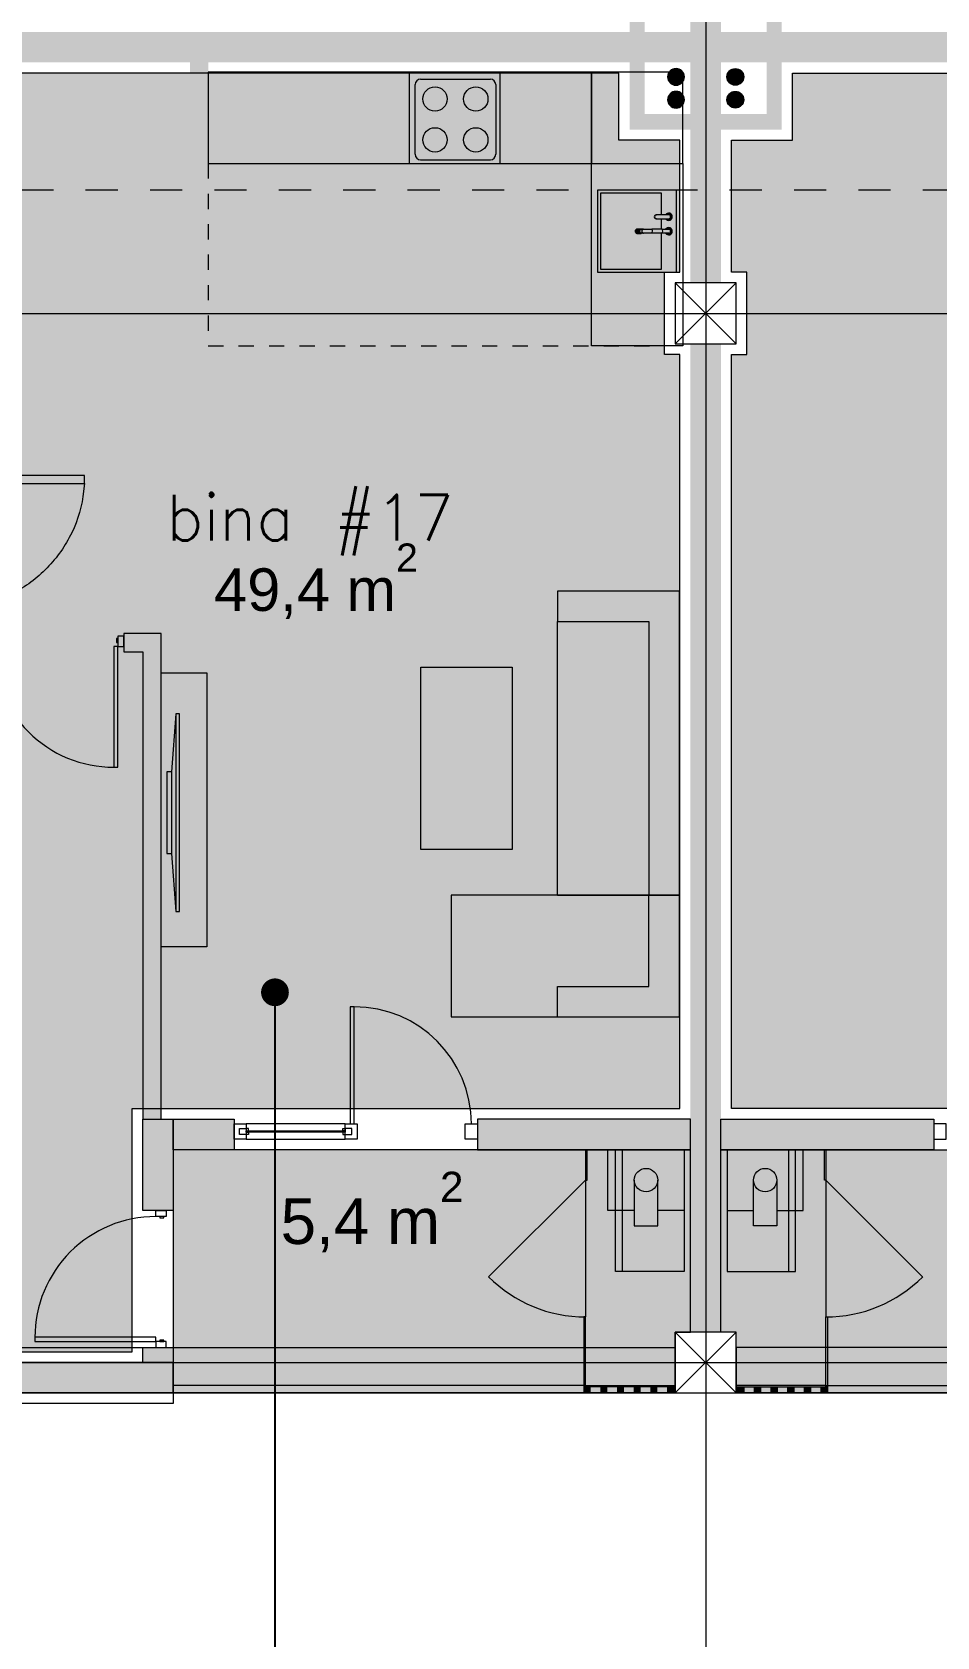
# Model space of a CAD drawing. Header units: metres. Extents: x 476297 to 476657, y 4620828 to 4621206.
# Drawn here: x 476407.13 to 476413.08, y 4621024.79 to 4621035.34 of the extents above; entities that cross this region are included whole.
import ezdxf

# ---------------------------------------------------------------- set-up
doc = ezdxf.new("R2010")
doc.units = ezdxf.units.M
doc.header["$MEASUREMENT"] = 0
for name, pattern in [('ACAD_ISO02W100', [0.0075, 0.006, -0.0015]), ('dash fine 0_25', [0.0005952, 0.0002976, -0.0002976]), ('Dashed', [0.423333, 0.211667, -0.211667])]:
    doc.linetypes.add(name, pattern=pattern)
for name, color, linetype in [('2D Drafting - General_Pen_No__1', 7, 'Continuous'), ('2D Drafting - General_Pen_No__250_Pen_No__7', 7, 'Continuous'), ('2D Drafting - General_Pen_No__7_Pen_No__7', 7, 'Continuous'), ('Annotation - Text_Pen_No__7', 7, 'Continuous'), ('Doors_Pen_No__7_Pen_No__7', 7, 'Continuous'), ('G-Anno-Nplt', 7, 'Continuous'), ('gegmebi_Pen_No__1', 7, 'Continuous'), ('Interior - Furniture', 7, 'Continuous'), ('kar-panjara_Pen_No__7_Pen_No__7', 7, 'Continuous'), ('New--------AVEJI_MODZRAVI', 7, 'Continuous'), ('New--------AVEJI_UDZRAVI', 7, 'Continuous'), ('New--aveji', 7, 'Continuous'), ('New2D Drafting - General_Pen_No__2', 7, 'Continuous'), ('New2D Drafting - General_Pen_No__250_Pen_No__7', 7, 'Continuous'), ('New2D Drafting - General_Pen_No__30_Pen_No__9_Pen_No__9', 7, 'Continuous'), ('Newaveji', 7, 'Continuous'), ('NewCar-Art', 7, 'Continuous'), ('NewDoors_Pen_No__7_Pen_No__7', 7, 'Continuous'), ('NewInterior - Furniture', 7, 'Continuous'), ('Newreg_nak', 7, 'Continuous'), ('Newshenobebi', 7, 'Continuous'), ('NewStructural - Bearing', 7, 'Continuous'), ('shaxtebi da milebi_Pen_No__1_Pen_No__1', 7, 'Continuous'), ('shaxtebi da milebi_Pen_No__5_Pen_No__5', 7, 'Continuous'), ('zoma', 7, 'Continuous'), ('zoma_Pen_No__5', 7, 'Continuous')]:
    doc.layers.add(name, color=color, linetype=linetype)
doc.styles.add('GENERATED_STYLE_1', font='arial.ttf')
doc.styles.add('GENERATED_STYLE_2', font='arial.ttf')
doc.dimstyles.new('GENERATED_STYLE__1', dxfattribs={"dimtxt": 0.2, "dimasz": 0.064421, "dimexe": 0.18, "dimexo": 0.003, "dimgap": 0.09, "dimtad": 1, "dimtih": 1, "dimtoh": 1, "dimzin": 0, "dimdsep": 46, "dimtxsty": 'GENERATED_STYLE_2', "dimblk": 'ARROWHEAD_2', "dimblk1": 'ARROWHEAD_2', "dimblk2": 'ARROWHEAD_2', "dimcen": 0.09, "dimclrd": 142, "dimclre": 142, "dimclrt": 142, "dimadec": 0, "dimazin": 0, "dimtfac": 1, "dimtdec": 4, "dimtmove": 0, "dimatfit": 3, "dimfxl": 1, "dimtolj": 1, "dimtzin": 0, "dimarcsym": 0})
doc.dimstyles.new('GENERATED_STYLE__26', dxfattribs={"dimtxt": 0.18, "dimasz": 0.3648, "dimexe": 0.18, "dimexo": 0.0625, "dimgap": 0.09, "dimtad": 0, "dimtih": 1, "dimtoh": 1, "dimdec": 4, "dimzin": 0, "dimdsep": 46, "dimcen": 0.09, "dimadec": 0, "dimazin": 0, "dimtfac": 1, "dimtdec": 4, "dimtmove": 0, "dimatfit": 3, "dimldrblk": 'ARROWHEAD_11', "dimfxl": 1, "dimtolj": 1, "dimtzin": 0, "dimarcsym": 0})

# ---------------------------------------------------------------- blocks, each defined once
blk = doc.blocks.new('*D195', base_point=(476844.527, 4621385.791))
at = {"layer": 'zoma', "color": 142, "linetype": 'Continuous', "lineweight": 0, "transparency": 16777216}
for p, q in [((476404.88, 4621061.905), (476404.831, 4621061.821)), ((476404.856, 4621061.799), (476404.856, 4621061.926)), ((476411.38, 4621061.905), (476411.331, 4621061.821)), ((476411.356, 4621061.799), (476411.356, 4621061.926)), ((476404.856, 4621061.863), (476411.356, 4621061.863))]:
    blk.add_line(p, q, dxfattribs=at)
at = {"layer": 'zoma', "color": 142, "lineweight": 0, "transparency": 16777216, "char_height": 0.2, "attachment_point": 7, "style": 'GENERATED_STYLE_2'}
for s, insert in [('\\A1;{\\pql;\\fArial CYR|b0|i0|c204|p34;6,50}', (476407.84, 4621061.903)), ('\\A1;{\\pql;\\fArial CYR|b0|i0|c204|p34;0,40}', (476410.799, 4621061.903))]:
    blk.add_mtext(s, dxfattribs=dict(at, insert=insert))
blk = doc.blocks.new('ARROWHEAD_2')
at = {"color": 0, "linetype": 'Continuous', "lineweight": 0}
for p, q in [((0, 0), (-1, 0)), ((-0.38, -0.66), (0.38, 0.66))]:
    blk.add_line(p, q, dxfattribs=at)
blk = doc.blocks.new('*D196', base_point=(476844.527, 4621385.791))
at = {"layer": 'zoma', "color": 142, "linetype": 'Continuous', "lineweight": 0, "transparency": 16777216}
for p, q in [((476411.38, 4621061.905), (476411.331, 4621061.821)), ((476411.356, 4621061.799), (476411.356, 4621061.926)), ((476411.78, 4621061.905), (476411.731, 4621061.821)), ((476411.756, 4621061.799), (476411.756, 4621061.926)), ((476411.356, 4621061.863), (476411.756, 4621061.863))]:
    blk.add_line(p, q, dxfattribs=at)
blk = doc.blocks.new('*D197', base_point=(476844.527, 4621385.791))
at = {"layer": 'zoma', "color": 142, "linetype": 'Continuous', "lineweight": 0, "transparency": 16777216}
for p, q in [((476411.78, 4621061.905), (476411.731, 4621061.821)), ((476411.756, 4621061.799), (476411.756, 4621061.926)), ((476418.28, 4621061.905), (476418.231, 4621061.821)), ((476418.256, 4621061.799), (476418.256, 4621061.926)), ((476411.756, 4621061.863), (476418.256, 4621061.863))]:
    blk.add_line(p, q, dxfattribs=at)
at = {"layer": 'zoma', "color": 142, "lineweight": 0, "transparency": 16777216, "char_height": 0.2, "attachment_point": 7, "style": 'GENERATED_STYLE_2'}
for s, insert in [('\\A1;{\\pql;\\fArial CYR|b0|i0|c204|p34;6,50}', (476414.74, 4621061.903)), ('\\A1;{\\pql;\\fArial CYR|b0|i0|c204|p34;0,40}', (476417.699, 4621061.903))]:
    blk.add_mtext(s, dxfattribs=dict(at, insert=insert))
blk = doc.blocks.new('*D251', base_point=(476844.527, 4621385.791))
at = {"layer": 'zoma', "color": 142, "linetype": 'Continuous', "lineweight": 0, "transparency": 16777216}
for p, q in [((476390.656, 4621023.451), (476390.656, 4621023.578)), ((476432.456, 4621023.451), (476432.456, 4621023.578)), ((476390.614, 4621023.515), (476390.656, 4621023.515)), ((476390.68, 4621023.557), (476390.631, 4621023.472)), ((476390.656, 4621023.515), (476432.456, 4621023.515)), ((476432.431, 4621023.472), (476432.48, 4621023.557)), ((476432.456, 4621023.515), (476432.497, 4621023.515))]:
    blk.add_line(p, q, dxfattribs=at)
at = {"layer": 'zoma', "color": 142, "lineweight": 0, "transparency": 16777216, "insert": (476411.214, 4621023.555), "char_height": 0.2, "attachment_point": 7, "style": 'GENERATED_STYLE_2'}
blk.add_mtext('\\A1;{\\pql;\\fArial CYR|b0|i0|c204|p34;41,80}', dxfattribs=at)
blk = doc.blocks.new('ARROWHEAD_11')
at = {"color": 0, "linetype": 'Continuous', "lineweight": 0}
blk.add_line((0, 0), (-1, 0), dxfattribs=at)
at = {"color": 0, "linetype": 'Continuous', "lineweight": 0, "const_width": 0.25, "flags": 128}
blk.add_lwpolyline([(-0.125, 0, 1), (0.125, 0, 1)], format="xyb", close=True, dxfattribs=at)

msp = doc.modelspace()

# ---------------------------------------------------------------- hatches: boundary and pattern name
at = {"layer": '2D Drafting - General_Pen_No__250_Pen_No__7', "linetype": 'Continuous', "lineweight": 0}
for points in [[(476411.656, 4621036.793), (476411.656, 4621033.693), (476411.456, 4621033.693), (476411.456, 4621036.793)], [(476411.456, 4621035.683), (476411.456, 4621035.783), (476411.056, 4621035.783), (476411.056, 4621035.343), (476411.156, 4621035.343), (476411.156, 4621035.683)], [(476411.656, 4621035.683), (476411.656, 4621035.783), (476412.056, 4621035.783), (476412.056, 4621035.343), (476411.956, 4621035.343), (476411.956, 4621035.683)], [(476411.456, 4621035.143), (476405.905, 4621035.143), (476405.905, 4621035.343), (476411.456, 4621035.343)], [(476411.656, 4621035.143), (476417.206, 4621035.143), (476417.206, 4621035.343), (476411.656, 4621035.343)], [(476408.286, 4621034.196), (476408.286, 4621035.143), (476408.166, 4621035.143), (476408.166, 4621034.196)], [(476411.456, 4621034.803), (476411.456, 4621034.702), (476411.056, 4621034.702), (476411.056, 4621035.143), (476411.156, 4621035.143), (476411.156, 4621034.803)], [(476411.656, 4621034.803), (476411.656, 4621034.702), (476412.056, 4621034.702), (476412.056, 4621035.143), (476411.956, 4621035.143), (476411.956, 4621034.803)], [(476411.656, 4621033.293), (476411.656, 4621026.793), (476411.456, 4621026.793), (476411.456, 4621033.293)], [(476407.856, 4621028.193), (476407.976, 4621028.193), (476407.976, 4621031.387), (476407.732, 4621031.387), (476407.732, 4621031.267), (476407.856, 4621031.267)], [(476408.056, 4621028.193), (476408.056, 4621027.593), (476407.856, 4621027.593), (476407.856, 4621028.193)], [(476408.456, 4621028.193), (476408.456, 4621027.993), (476408.056, 4621027.993), (476408.056, 4621028.193)], [(476410.056, 4621027.993), (476411.456, 4621027.993), (476411.456, 4621028.193), (476410.056, 4621028.193)], [(476413.056, 4621027.993), (476411.656, 4621027.993), (476411.656, 4621028.193), (476413.056, 4621028.193)], [(476410.766, 4621027.993), (476410.766, 4621027.793), (476410.776, 4621027.793), (476410.776, 4621027.993)], [(476412.346, 4621027.993), (476412.346, 4621027.793), (476412.336, 4621027.793), (476412.336, 4621027.993)], [(476410.756, 4621026.893), (476410.756, 4621026.433), (476410.766, 4621026.433), (476410.766, 4621026.893)], [(476412.356, 4621026.893), (476412.356, 4621026.433), (476412.346, 4621026.433), (476412.346, 4621026.893)], [(476407.856, 4621026.693), (476408.056, 4621026.693), (476408.056, 4621026.593), (476407.856, 4621026.593)], [(476407.056, 4621026.593), (476407.056, 4621026.393), (476408.056, 4621026.393), (476408.056, 4621026.593)], [(476410.766, 4621026.443), (476411.356, 4621026.443), (476411.356, 4621026.433), (476410.766, 4621026.433)], [(476412.346, 4621026.443), (476411.756, 4621026.443), (476411.756, 4621026.433), (476412.346, 4621026.433)]]:
    msp.add_hatch(color=7, dxfattribs=at).paths.add_polyline_path(points)
at = {"layer": 'G-Anno-Nplt', "linetype": 'Continuous', "lineweight": 0}
for points in [[(476404.705, 4621032.752), (476404.705, 4621030.836), (476404.775, 4621030.836), (476404.775, 4621026.863), (476404.926, 4621026.863), (476404.926, 4621026.663), (476407.786, 4621026.663), (476407.786, 4621028.263), (476411.386, 4621028.263), (476411.386, 4621033.223), (476411.286, 4621033.223), (476411.286, 4621033.763), (476411.386, 4621033.763), (476411.386, 4621034.632), (476410.986, 4621034.632), (476410.986, 4621035.073), (476404.775, 4621035.073), (476404.775, 4621033.863), (476404.876, 4621033.863), (476404.876, 4621033.475), (476405.106, 4621033.475), (476405.106, 4621032.752), (476404.775, 4621032.752)], [(476411.726, 4621034.632), (476412.126, 4621034.632), (476412.126, 4621035.073), (476418.336, 4621035.073), (476418.336, 4621033.863), (476418.236, 4621033.863), (476418.236, 4621033.475), (476418.006, 4621033.475), (476418.006, 4621032.752), (476418.407, 4621032.752), (476418.407, 4621030.836), (476418.336, 4621030.836), (476418.336, 4621026.863), (476418.186, 4621026.863), (476418.186, 4621026.663), (476415.326, 4621026.663), (476415.326, 4621028.263), (476411.726, 4621028.263), (476411.726, 4621033.223), (476411.826, 4621033.223), (476411.826, 4621033.763), (476411.726, 4621033.763)]]:
    msp.add_hatch(color=167, dxfattribs=at).paths.add_polyline_path(points)
at = {"layer": 'New2D Drafting - General_Pen_No__250_Pen_No__7', "linetype": 'Continuous', "lineweight": 0}
for points in [[(476411.414, 4621027.993), (476410.914, 4621027.993), (476410.914, 4621027.593), (476411.087, 4621027.593), (476411.087, 4621027.493), (476411.241, 4621027.493), (476411.241, 4621027.593), (476411.414, 4621027.593)], [(476411.414, 4621027.993), (476410.964, 4621027.993), (476410.964, 4621027.193), (476411.414, 4621027.193)], [(476411.697, 4621027.993), (476412.147, 4621027.993), (476412.147, 4621027.193), (476411.697, 4621027.193)], [(476411.697, 4621027.993), (476412.197, 4621027.993), (476412.197, 4621027.593), (476412.024, 4621027.593), (476412.024, 4621027.493), (476411.87, 4621027.493), (476411.87, 4621027.593), (476411.697, 4621027.593)]]:
    msp.add_hatch(color=255, dxfattribs=at).paths.add_polyline_path(points)
at = {"layer": 'New2D Drafting - General_Pen_No__30_Pen_No__9_Pen_No__9', "linetype": 'Continuous', "lineweight": 0}
for points in [[(476410.796, 4621026.393), (476410.796, 4621026.433), (476410.756, 4621026.433), (476410.756, 4621026.393)], [(476410.906, 4621026.393), (476410.906, 4621026.433), (476410.866, 4621026.433), (476410.866, 4621026.393)], [(476411.016, 4621026.393), (476411.016, 4621026.433), (476410.976, 4621026.433), (476410.976, 4621026.393)], [(476411.126, 4621026.393), (476411.126, 4621026.433), (476411.086, 4621026.433), (476411.086, 4621026.393)], [(476411.236, 4621026.393), (476411.236, 4621026.433), (476411.196, 4621026.433), (476411.196, 4621026.393)], [(476411.346, 4621026.393), (476411.346, 4621026.433), (476411.306, 4621026.433), (476411.306, 4621026.393)], [(476411.766, 4621026.393), (476411.766, 4621026.433), (476411.806, 4621026.433), (476411.806, 4621026.393)], [(476411.876, 4621026.393), (476411.876, 4621026.433), (476411.916, 4621026.433), (476411.916, 4621026.393)], [(476411.986, 4621026.393), (476411.986, 4621026.433), (476412.026, 4621026.433), (476412.026, 4621026.393)], [(476412.096, 4621026.393), (476412.096, 4621026.433), (476412.136, 4621026.433), (476412.136, 4621026.393)], [(476412.206, 4621026.393), (476412.206, 4621026.433), (476412.246, 4621026.433), (476412.246, 4621026.393)], [(476412.316, 4621026.393), (476412.316, 4621026.433), (476412.356, 4621026.433), (476412.356, 4621026.393)]]:
    msp.add_hatch(color=255, dxfattribs=at).paths.add_polyline_path(points)
at = {"layer": 'NewInterior - Furniture', "linetype": 'Continuous', "lineweight": 0}
for points in [[(476408.056, 4621027.993), (476408.056, 4621026.393), (476411.356, 4621026.393), (476411.356, 4621026.793), (476411.456, 4621026.793), (476411.456, 4621027.993)], [(476415.056, 4621027.993), (476415.056, 4621026.393), (476411.756, 4621026.393), (476411.756, 4621026.793), (476411.656, 4621026.793), (476411.656, 4621027.993)]]:
    msp.add_hatch(color=46, dxfattribs=at).paths.add_polyline_path(points)
at = {"layer": 'shaxtebi da milebi_Pen_No__1_Pen_No__1', "linetype": 'Continuous', "lineweight": 0}
for points in [[(476411.361, 4621034.993, -1), (476411.361, 4621035.103, -1)], [(476411.751, 4621034.993, 1), (476411.751, 4621035.103, 1)]]:
    msp.add_hatch(color=1, dxfattribs=at).paths.add_polyline_path(points)
at = {"layer": 'shaxtebi da milebi_Pen_No__5_Pen_No__5', "linetype": 'Continuous', "lineweight": 0}
for points in [[(476411.361, 4621034.843, 1), (476411.361, 4621034.953, 1)], [(476411.751, 4621034.843, -1), (476411.751, 4621034.953, -1)]]:
    msp.add_hatch(color=251, dxfattribs=at).paths.add_polyline_path(points)

# ---------------------------------------------------------------- linework, layer by layer
at = {"layer": '2D Drafting - General_Pen_No__1', "color": 7, "linetype": 'Continuous', "lineweight": 0}
for p, q in [((476411.756, 4621033.293), (476411.356, 4621033.693)), ((476411.356, 4621033.293), (476411.756, 4621033.693)), ((476411.756, 4621026.393), (476411.356, 4621026.793)), ((476411.356, 4621026.393), (476411.756, 4621026.793))]:
    msp.add_line(p, q, dxfattribs=at)
at = {"layer": '2D Drafting - General_Pen_No__1', "color": 7, "linetype": 'Continuous', "lineweight": 0, "flags": 128}
for points in [[(476411.356, 4621033.293), (476411.756, 4621033.293), (476411.756, 4621033.693), (476411.356, 4621033.693)], [(476411.356, 4621026.393), (476411.756, 4621026.393), (476411.756, 4621026.793), (476411.356, 4621026.793)], [(476411.356, 4621026.393), (476404.856, 4621026.393), (476404.856, 4621026.693), (476411.356, 4621026.693)], [(476411.756, 4621026.393), (476418.256, 4621026.393), (476418.256, 4621026.693), (476411.756, 4621026.693)]]:
    msp.add_lwpolyline(points, close=True, dxfattribs=at)
at = {"layer": '2D Drafting - General_Pen_No__250_Pen_No__7', "color": 7, "linetype": 'Continuous', "lineweight": 0, "flags": 128}
for points in [[(476407.856, 4621028.193), (476407.976, 4621028.193), (476407.976, 4621031.387), (476407.732, 4621031.387), (476407.732, 4621031.267), (476407.856, 4621031.267)], [(476408.056, 4621028.193), (476408.056, 4621027.593), (476407.856, 4621027.593), (476407.856, 4621028.193)], [(476408.456, 4621028.193), (476408.456, 4621027.993), (476408.056, 4621027.993), (476408.056, 4621028.193)], [(476410.056, 4621027.993), (476411.456, 4621027.993), (476411.456, 4621028.193), (476410.056, 4621028.193)], [(476413.056, 4621027.993), (476411.656, 4621027.993), (476411.656, 4621028.193), (476413.056, 4621028.193)], [(476410.766, 4621027.993), (476410.766, 4621027.793), (476410.776, 4621027.793), (476410.776, 4621027.993)], [(476412.346, 4621027.993), (476412.346, 4621027.793), (476412.336, 4621027.793), (476412.336, 4621027.993)], [(476410.756, 4621026.893), (476410.756, 4621026.433), (476410.766, 4621026.433), (476410.766, 4621026.893)], [(476412.356, 4621026.893), (476412.356, 4621026.433), (476412.346, 4621026.433), (476412.346, 4621026.893)], [(476407.856, 4621026.693), (476408.056, 4621026.693), (476408.056, 4621026.593), (476407.856, 4621026.593)], [(476407.056, 4621026.593), (476407.056, 4621026.393), (476408.056, 4621026.393), (476408.056, 4621026.593)], [(476410.766, 4621026.443), (476411.356, 4621026.443), (476411.356, 4621026.433), (476410.766, 4621026.433)], [(476412.346, 4621026.443), (476411.756, 4621026.443), (476411.756, 4621026.433), (476412.346, 4621026.433)]]:
    msp.add_lwpolyline(points, close=True, dxfattribs=at)
at = {"layer": '2D Drafting - General_Pen_No__7_Pen_No__7', "color": 7, "linetype": 'Continuous', "lineweight": 0, "flags": 128}
msp.add_lwpolyline([(476408.536, 4621028.063), (476409.186, 4621028.063), (476409.186, 4621028.163), (476408.536, 4621028.163)], close=True, dxfattribs=at)
at = {"layer": '2D Drafting - General_Pen_No__7_Pen_No__7', "color": 7, "linetype": 'Continuous', "lineweight": 0}
for centre, radius, start, end in [((476407.666, 4621031.302), 0.794, 179.9998, 270.0015), ((476409.246, 4621028.163), 0.77, 0.0057, 90.0025), ((476407.941, 4621026.759), 0.794, 89.9998, 180.0015)]:
    msp.add_arc(centre, radius, start, end, dxfattribs=at)
at = {"layer": 'Doors_Pen_No__7_Pen_No__7', "color": 7, "linetype": 'Continuous', "lineweight": 0, "flags": 128}
for points in [[(476407.692, 4621031.302), (476407.666, 4621031.302), (476407.666, 4621030.508), (476407.693, 4621030.508)], [(476407.692, 4621031.355), (476407.684, 4621031.355), (476407.684, 4621031.329), (476407.692, 4621031.329)], [(476407.732, 4621031.37), (476407.692, 4621031.37), (476407.692, 4621031.302), (476407.732, 4621031.302)], [(476409.219, 4621028.163), (476409.246, 4621028.163), (476409.245, 4621028.933), (476409.219, 4621028.933)], [(476408.009, 4621027.593), (476408.009, 4621027.553), (476407.941, 4621027.553), (476407.941, 4621027.593)], [(476407.994, 4621027.544), (476407.994, 4621027.553), (476407.968, 4621027.553), (476407.968, 4621027.544)], [(476407.941, 4621026.732), (476407.941, 4621026.759), (476407.147, 4621026.759), (476407.147, 4621026.732)], [(476408.009, 4621026.693), (476408.009, 4621026.732), (476407.941, 4621026.732), (476407.941, 4621026.693)], [(476407.994, 4621026.732), (476407.994, 4621026.741), (476407.968, 4621026.741), (476407.968, 4621026.732)]]:
    msp.add_lwpolyline(points, close=True, dxfattribs=at)
at = {"layer": 'G-Anno-Nplt', "color": 7, "linetype": 'Continuous', "lineweight": 0, "flags": 128}
for points in [[(476404.705, 4621032.752), (476404.705, 4621030.836), (476404.775, 4621030.836), (476404.775, 4621026.863), (476404.926, 4621026.863), (476404.926, 4621026.663), (476407.786, 4621026.663), (476407.786, 4621028.263), (476411.386, 4621028.263), (476411.386, 4621033.223), (476411.286, 4621033.223), (476411.286, 4621033.763), (476411.386, 4621033.763), (476411.386, 4621034.632), (476410.986, 4621034.632), (476410.986, 4621035.073), (476404.775, 4621035.073), (476404.775, 4621033.863), (476404.876, 4621033.863), (476404.876, 4621033.475), (476405.106, 4621033.475), (476405.106, 4621032.752), (476404.775, 4621032.752)], [(476411.726, 4621034.632), (476412.126, 4621034.632), (476412.126, 4621035.073), (476418.336, 4621035.073), (476418.336, 4621033.863), (476418.236, 4621033.863), (476418.236, 4621033.475), (476418.006, 4621033.475), (476418.006, 4621032.752), (476418.407, 4621032.752), (476418.407, 4621030.836), (476418.336, 4621030.836), (476418.336, 4621026.863), (476418.186, 4621026.863), (476418.186, 4621026.663), (476415.326, 4621026.663), (476415.326, 4621028.263), (476411.726, 4621028.263), (476411.726, 4621033.223), (476411.826, 4621033.223), (476411.826, 4621033.763), (476411.726, 4621033.763)]]:
    msp.add_lwpolyline(points, close=True, dxfattribs=at)
at = {"layer": 'gegmebi_Pen_No__1', "color": 7, "linetype": 'Continuous', "lineweight": 0, "flags": 128}
for points in [[(476411.087, 4621027.593), (476410.914, 4621027.593), (476410.914, 4621027.993), (476411.414, 4621027.993), (476411.414, 4621027.593), (476411.241, 4621027.593)], [(476412.024, 4621027.593), (476412.197, 4621027.593), (476412.197, 4621027.993), (476411.697, 4621027.993), (476411.697, 4621027.593), (476411.87, 4621027.593)], [(476411.087, 4621027.793), (476411.087, 4621027.493), (476411.241, 4621027.493), (476411.241, 4621027.793)], [(476412.024, 4621027.793), (476412.024, 4621027.493), (476411.87, 4621027.493), (476411.87, 4621027.793)]]:
    msp.add_lwpolyline(points, dxfattribs=at)
at = {"layer": 'kar-panjara_Pen_No__7_Pen_No__7', "color": 7, "linetype": 'Continuous', "lineweight": 0, "flags": 128}
for points in [[(476408.536, 4621028.063), (476408.456, 4621028.063), (476408.456, 4621028.163), (476408.536, 4621028.163)], [(476408.491, 4621028.133), (476408.536, 4621028.133), (476408.536, 4621028.118), (476408.536, 4621028.108), (476408.551, 4621028.108), (476408.551, 4621028.093), (476408.491, 4621028.093)], [(476408.551, 4621028.133), (476408.536, 4621028.133), (476408.536, 4621028.118), (476408.551, 4621028.118)], [(476408.536, 4621028.118), (476409.186, 4621028.118), (476409.186, 4621028.108), (476408.536, 4621028.108)], [(476409.231, 4621028.133), (476409.186, 4621028.133), (476409.186, 4621028.118), (476409.186, 4621028.108), (476409.171, 4621028.108), (476409.171, 4621028.093), (476409.231, 4621028.093)], [(476409.171, 4621028.133), (476409.186, 4621028.133), (476409.186, 4621028.118), (476409.171, 4621028.118)], [(476409.266, 4621028.063), (476409.186, 4621028.063), (476409.186, 4621028.163), (476409.266, 4621028.163)], [(476410.056, 4621028.063), (476409.976, 4621028.063), (476409.976, 4621028.163), (476410.056, 4621028.163)], [(476413.056, 4621028.063), (476413.136, 4621028.063), (476413.136, 4621028.163), (476413.056, 4621028.163)]]:
    msp.add_lwpolyline(points, close=True, dxfattribs=at)
at = {"layer": 'New--------AVEJI_MODZRAVI', "color": 7, "linetype": 'dash fine 0_25', "lineweight": 0}
msp.add_lwpolyline([(476408.286, 4621034.479), (476408.286, 4621033.279), (476411.257, 4621033.279)], dxfattribs=at)
at = {"layer": 'New--------AVEJI_UDZRAVI', "color": 7, "linetype": 'Continuous', "lineweight": 0}
for p, q in [((476409.646, 4621034.539), (476409.646, 4621034.998)), ((476409.681, 4621035.033), (476410.141, 4621035.033)), ((476410.176, 4621034.998), (476410.176, 4621034.539)), ((476409.681, 4621034.503), (476410.141, 4621034.503)), ((476410.806, 4621034.479), (476411.406, 4621034.479))]:
    msp.add_line(p, q, dxfattribs=at)
for points in [[(476410.806, 4621034.479), (476410.806, 4621035.079), (476408.286, 4621035.079), (476408.286, 4621034.479)], [(476409.606, 4621035.079), (476409.606, 4621034.479), (476410.206, 4621034.479), (476410.206, 4621035.079)], [(476410.806, 4621034.479), (476411.406, 4621034.479), (476411.406, 4621035.079), (476410.806, 4621035.079)]]:
    msp.add_lwpolyline(points, close=True, dxfattribs=at)
msp.add_lwpolyline([(476411.406, 4621034.479), (476411.406, 4621033.279), (476410.806, 4621033.279), (476410.806, 4621034.479)], dxfattribs=at)
for centre in [(476409.777, 4621034.903), (476410.045, 4621034.903), (476409.777, 4621034.634), (476410.045, 4621034.634)]:
    msp.add_circle(centre, 0.08, dxfattribs=at)
for points in [[(476409.681, 4621035.033), (476409.662, 4621035.033), (476409.646, 4621035.017), (476409.646, 4621034.998)], [(476410.176, 4621034.998), (476410.176, 4621035.017), (476410.16, 4621035.033), (476410.141, 4621035.033)], [(476409.646, 4621034.539), (476409.646, 4621034.519), (476409.662, 4621034.503), (476409.681, 4621034.503)], [(476410.141, 4621034.503), (476410.16, 4621034.503), (476410.176, 4621034.519), (476410.176, 4621034.539)]]:
    msp.add_open_spline(points, degree=3, dxfattribs=at)
at = {"layer": 'New--aveji', "color": 251, "linetype": 'Continuous', "lineweight": 0}
for p, q in [((476411.23, 4621034.141), (476411.232, 4621034.141)), ((476411.313, 4621034.141), (476411.232, 4621034.141)), ((476411.094, 4621034.036), (476411.118, 4621034.036)), ((476411.118, 4621034.035), (476411.094, 4621034.035)), ((476411.094, 4621034.033), (476411.12, 4621034.033)), ((476411.094, 4621034.03), (476411.118, 4621034.03)), ((476411.118, 4621034.029), (476411.094, 4621034.029)), ((476411.119, 4621034.04), (476411.095, 4621034.04)), ((476411.095, 4621034.038), (476411.121, 4621034.038)), ((476411.095, 4621034.028), (476411.121, 4621034.028)), ((476411.095, 4621034.025), (476411.119, 4621034.025)), ((476411.095, 4621034.025), (476411.119, 4621034.025)), ((476411.096, 4621034.041), (476411.12, 4621034.041)), ((476411.12, 4621034.024), (476411.096, 4621034.024)), ((476411.097, 4621034.042), (476411.123, 4621034.042)), ((476411.097, 4621034.024), (476411.123, 4621034.024)), ((476411.123, 4621034.044), (476411.099, 4621034.044)), ((476411.099, 4621034.021), (476411.123, 4621034.021)), ((476411.099, 4621034.021), (476411.123, 4621034.021)), ((476411.1, 4621034.045), (476411.124, 4621034.045)), ((476411.124, 4621034.02), (476411.1, 4621034.02)), ((476411.127, 4621034.047), (476411.103, 4621034.047)), ((476411.103, 4621034.019), (476411.127, 4621034.019)), ((476411.103, 4621034.019), (476411.127, 4621034.019)), ((476411.104, 4621034.047), (476411.128, 4621034.047)), ((476411.128, 4621034.018), (476411.104, 4621034.018)), ((476411.132, 4621034.047), (476411.108, 4621034.047)), ((476411.128, 4621034.018), (476411.132, 4621034.018)), ((476411.128, 4621034.018), (476411.132, 4621034.018)), ((476411.148, 4621034.046), (476411.133, 4621034.046)), ((476411.148, 4621034.02), (476411.133, 4621034.02)), ((476411.148, 4621034.046), (476411.203, 4621034.046)), ((476411.203, 4621034.02), (476411.148, 4621034.02)), ((476411.271, 4621034.046), (476411.203, 4621034.046)), ((476411.271, 4621034.02), (476411.203, 4621034.02)), ((476411.232, 4621034.115), (476411.23, 4621034.115)), ((476411.232, 4621034.115), (476411.313, 4621034.115)), ((476411.265, 4621034.046), (476411.265, 4621034.115)), ((476411.271, 4621034.046), (476411.313, 4621034.046)), ((476411.313, 4621034.02), (476411.271, 4621034.02))]:
    msp.add_line(p, q, dxfattribs=at)
at = {"layer": 'New--aveji', "color": 251, "linetype": 'ACAD_ISO02W100', "lineweight": 0}
for points in [[(476410.206, 4621034.479), (476410.206, 4621035.079)], [(476410.806, 4621034.479), (476410.806, 4621035.079)]]:
    msp.add_lwpolyline(points, dxfattribs=at)
at = {"layer": 'New--aveji', "color": 251, "linetype": 'Continuous', "lineweight": 0}
for points in [[(476411.364, 4621034.303), (476410.844, 4621034.303), (476410.844, 4621033.763), (476411.364, 4621033.763)], [(476408.276, 4621031.128), (476408.276, 4621029.328), (476407.976, 4621029.328), (476407.976, 4621031.128)], [(476408.044, 4621029.94), (476408.073, 4621029.559), (476408.098, 4621029.559), (476408.098, 4621030.859), (476408.073, 4621030.859), (476408.044, 4621030.478)]]:
    msp.add_lwpolyline(points, close=True, dxfattribs=at)
for points in [[(476411.265, 4621034.141), (476411.265, 4621034.283), (476410.864, 4621034.283), (476410.864, 4621033.783), (476411.265, 4621033.783), (476411.265, 4621034.02)], [(476408.073, 4621030.859), (476408.073, 4621029.559)], [(476408.044, 4621030.478), (476408.014, 4621030.478), (476408.014, 4621029.94), (476408.044, 4621029.94)]]:
    msp.add_lwpolyline(points, dxfattribs=at)
for centre, radius, start, end in [((476411.313, 4621034.128), 0.0238, 360, 147.2581), ((476411.313, 4621034.128), 0.0238, 360, 147.2449), ((476411.313, 4621034.128), 0.0238, 360, 147.2032), ((476411.313, 4621034.128), 0.0237, 360, 147.1196), ((476411.313, 4621034.128), 0.0236, 360, 146.9799), ((476411.313, 4621034.128), 0.0238, 212.7418, 360), ((476411.313, 4621034.128), 0.0238, 212.7551, 360), ((476411.313, 4621034.128), 0.0238, 212.7967, 360), ((476411.313, 4621034.128), 0.0237, 212.8803, 360), ((476411.313, 4621034.128), 0.0236, 213.0201, 360), ((476411.313, 4621034.128), 0.0231, 360, 146.1888), ((476411.313, 4621034.128), 0.0231, 213.8112, 360), ((476411.313, 4621034.128), 0.0173, 360, 131.9831), ((476411.313, 4621034.128), 0.0168, 360, 129.7889), ((476411.313, 4621034.128), 0.0173, 228.0169, 360), ((476411.313, 4621034.128), 0.0168, 230.2111, 360), ((476411.313, 4621034.128), 0.0166, 360, 128.9028), ((476411.313, 4621034.128), 0.0163, 360, 127.9264), ((476411.313, 4621034.128), 0.0166, 231.0972, 360), ((476411.313, 4621034.128), 0.0163, 232.0736, 360), ((476411.313, 4621034.128), 0.0155, 360, 123.7122), ((476411.313, 4621034.128), 0.0155, 236.2877, 360), ((476411.313, 4621034.128), 0.0134, 360, 106.0509), ((476411.313, 4621034.128), 0.0134, 253.9491, 360), ((476411.313, 4621034.128), 0.0129, 270, 90), ((476411.313, 4621034.033), 0.0238, 360, 147.2581), ((476411.313, 4621034.033), 0.0238, 360, 147.2449), ((476411.313, 4621034.033), 0.0238, 360, 147.2032), ((476411.313, 4621034.033), 0.0237, 360, 147.1196), ((476411.313, 4621034.033), 0.0236, 360, 146.9799), ((476411.313, 4621034.033), 0.0238, 212.7418, 360), ((476411.313, 4621034.033), 0.0238, 212.7551, 360), ((476411.313, 4621034.033), 0.0238, 212.7967, 360), ((476411.313, 4621034.033), 0.0237, 212.8803, 360), ((476411.313, 4621034.033), 0.0236, 213.0201, 360), ((476411.313, 4621034.033), 0.0231, 360, 146.1888), ((476411.313, 4621034.033), 0.0231, 213.8112, 360), ((476411.313, 4621034.033), 0.0173, 360, 131.9831), ((476411.313, 4621034.033), 0.0168, 360, 129.7889), ((476411.313, 4621034.033), 0.0173, 228.0169, 360), ((476411.313, 4621034.033), 0.0168, 230.2111, 360), ((476411.313, 4621034.033), 0.0166, 360, 128.9028), ((476411.313, 4621034.033), 0.0163, 360, 127.9264), ((476411.313, 4621034.033), 0.0166, 231.0971, 360), ((476411.313, 4621034.033), 0.0163, 232.0736, 360), ((476411.313, 4621034.033), 0.0155, 360, 123.7122), ((476411.313, 4621034.033), 0.0155, 236.2877, 360), ((476411.313, 4621034.033), 0.0134, 360, 106.0509), ((476411.313, 4621034.033), 0.0134, 253.9491, 360), ((476411.313, 4621034.033), 0.0129, 360, 90), ((476411.313, 4621034.033), 0.0129, 270, 360)]:
    msp.add_arc(centre, radius, start, end, dxfattribs=at)
for centre, major_axis, ratio, start_param, end_param in [((476411.23, 4621034.128), (0, 0.0129), 0.984805, 0, 3.141593), ((476411.232, 4621034.128), (0, 0.0129), 0.984808, 0, 3.141593), ((476411.104, 4621034.033), (0, 0.0117), 0.889888, 0.965163, 2.176772), ((476411.106, 4621034.033), (0, 0.0144), 0.889888, 1.328469, 1.420674), ((476411.106, 4621034.033), (0, 0.0144), 0.889888, 1.721168, 1.813373), ((476411.106, 4621034.033), (0, 0.0144), 0.889888, 0.935769, 1.027975), ((476411.106, 4621034.033), (0, 0.0144), 0.889888, 2.113867, 2.206072), ((476411.104, 4621034.033), (0, 0.0117), 0.889888, 0.618993, 0.708509), ((476411.104, 4621034.033), (0, 0.0116), 0.889888, 2.433378, 2.52272), ((476411.106, 4621034.033), (0, 0.0144), 0.889888, 0.54307, 0.635276), ((476411.106, 4621034.033), (0, 0.0144), 0.889888, 2.506566, 2.598771), ((476411.106, 4621034.033), (0, 0.0144), 0.889888, 0.150371, 0.242577), ((476411.106, 4621034.033), (0, 0.0144), 0.889888, 2.899265, 2.99147), ((476411.13, 4621034.033), (0, 0.0144), 0.889888, 1.328469, 1.420674), ((476411.13, 4621034.033), (0, 0.0144), 0.889888, 1.721168, 1.813373), ((476411.13, 4621034.033), (0, 0.0144), 0.889888, 0.935769, 1.027975), ((476411.131, 4621034.033), (0, 0.0135), 0.889888, 1.259114, 1.490105), ((476411.131, 4621034.033), (0, 0.0135), 0.889888, 1.651813, 1.882804), ((476411.13, 4621034.033), (0, 0.0144), 0.889888, 2.113867, 2.206072), ((476411.131, 4621034.033), (0, 0.0128), 0.889888, 0.796984, 1.166562), ((476411.131, 4621034.033), (0, 0.0135), 0.889888, 0.866415, 1.097406), ((476411.131, 4621034.033), (0, 0.0128), 0.889888, 1.189683, 1.559261), ((476411.131, 4621034.033), (0, 0.0128), 0.889888, 1.582382, 1.95196), ((476411.131, 4621034.033), (0, 0.0128), 0.889888, 1.975082, 2.344659), ((476411.131, 4621034.033), (0, 0.0135), 0.889888, 2.044512, 2.275503), ((476411.133, 4621034.033), (0, 0.0129), 0.889888, 0, 1.570796), ((476411.133, 4621034.033), (0, 0.0129), 0.889888, 1.570796, 3.141593), ((476411.13, 4621034.033), (0, 0.0144), 0.889888, 0.54307, 0.635276), ((476411.131, 4621034.033), (0, 0.0135), 0.889888, 0.473716, 0.704707), ((476411.131, 4621034.033), (0, 0.0128), 0.889888, 0.404285, 0.773863), ((476411.131, 4621034.033), (0, 0.0128), 0.889888, 2.367781, 2.737359), ((476411.131, 4621034.033), (0, 0.0135), 0.889888, 2.437212, 2.668202), ((476411.13, 4621034.033), (0, 0.0144), 0.889888, 2.506566, 2.598771), ((476411.13, 4621034.033), (0, 0.0144), 0.889888, 0.150371, 0.242577), ((476411.131, 4621034.033), (0, 0.0135), 0.889888, 0.081017, 0.312008), ((476411.131, 4621034.033), (0, 0.0128), 0.889888, 0.011586, 0.381164), ((476411.131, 4621034.033), (0, 0.0128), 0.889888, 2.76048, 3.130058), ((476411.131, 4621034.033), (0, 0.0135), 0.889888, 2.829911, 3.060901), ((476411.13, 4621034.033), (0, 0.0144), 0.889888, 2.899265, 2.99147), ((476411.131, 4621034.033), (0, 0.0128), 0.889888, 6.232277, 6.27165), ((476411.131, 4621034.033), (0, 0.0128), 0.889888, 3.153179, 3.192501), ((476411.13, 4621034.033), (0, 0.0144), 0.889888, 6.040857, 6.133063), ((476411.131, 4621034.033), (0, 0.0135), 0.889888, 5.975246, 6.202494), ((476411.131, 4621034.033), (0, 0.0135), 0.889888, 3.22261, 3.449532), ((476411.13, 4621034.033), (0, 0.0144), 0.889888, 3.291964, 3.384169), ((476411.148, 4621034.033), (0, 0.0129), 0.889888, 0, 1.570796), ((476411.148, 4621034.033), (0, 0.0129), 0.889888, 1.570796, 3.141593), ((476411.203, 4621034.033), (0, 0.0129), 0.239056, 4.712389, 6.283186), ((476411.203, 4621034.033), (0, 0.0129), 0.239056, 3.141593, 4.712389), ((476411.271, 4621034.033), (0, 0.0129), 0.239056, 4.712389, 6.283185), ((476411.271, 4621034.033), (0, 0.0129), 0.239056, 3.141593, 4.712389)]:
    msp.add_ellipse(centre, major_axis=major_axis, ratio=ratio, start_param=start_param, end_param=end_param, dxfattribs=at)
for points in [[(476411.094, 4621034.037), (476411.094, 4621034.037), (476411.094, 4621034.036), (476411.094, 4621034.036)], [(476411.095, 4621034.037), (476411.095, 4621034.037), (476411.094, 4621034.037), (476411.094, 4621034.037)], [(476411.094, 4621034.035), (476411.094, 4621034.034), (476411.094, 4621034.034), (476411.094, 4621034.034)], [(476411.094, 4621034.034), (476411.094, 4621034.033), (476411.094, 4621034.033), (476411.094, 4621034.033)], [(476411.094, 4621034.033), (476411.094, 4621034.033), (476411.094, 4621034.033), (476411.094, 4621034.033)], [(476411.094, 4621034.033), (476411.094, 4621034.032), (476411.094, 4621034.032), (476411.094, 4621034.032)], [(476411.094, 4621034.033), (476411.094, 4621034.033), (476411.094, 4621034.033), (476411.094, 4621034.033)], [(476411.094, 4621034.032), (476411.094, 4621034.031), (476411.094, 4621034.031), (476411.094, 4621034.03)], [(476411.094, 4621034.029), (476411.094, 4621034.029), (476411.094, 4621034.029), (476411.094, 4621034.028)], [(476411.094, 4621034.028), (476411.094, 4621034.028), (476411.095, 4621034.028), (476411.095, 4621034.028)], [(476411.095, 4621034.04), (476411.095, 4621034.04), (476411.095, 4621034.039), (476411.095, 4621034.039)], [(476411.095, 4621034.039), (476411.095, 4621034.038), (476411.095, 4621034.038), (476411.095, 4621034.038)], [(476411.095, 4621034.038), (476411.095, 4621034.038), (476411.095, 4621034.038), (476411.095, 4621034.038)], [(476411.095, 4621034.038), (476411.095, 4621034.037), (476411.095, 4621034.037), (476411.095, 4621034.037)], [(476411.095, 4621034.028), (476411.095, 4621034.028), (476411.095, 4621034.028), (476411.095, 4621034.028)], [(476411.095, 4621034.028), (476411.095, 4621034.027), (476411.095, 4621034.027), (476411.095, 4621034.027)], [(476411.095, 4621034.028), (476411.095, 4621034.028), (476411.095, 4621034.028), (476411.095, 4621034.028)], [(476411.095, 4621034.027), (476411.095, 4621034.026), (476411.095, 4621034.026), (476411.095, 4621034.025)], [(476411.097, 4621034.042), (476411.097, 4621034.042), (476411.097, 4621034.041), (476411.096, 4621034.041)], [(476411.096, 4621034.041), (476411.096, 4621034.041), (476411.096, 4621034.041), (476411.096, 4621034.041)], [(476411.096, 4621034.024), (476411.097, 4621034.024), (476411.097, 4621034.024), (476411.097, 4621034.024)], [(476411.096, 4621034.024), (476411.096, 4621034.024), (476411.096, 4621034.024), (476411.096, 4621034.024)], [(476411.097, 4621034.042), (476411.097, 4621034.042), (476411.097, 4621034.042), (476411.097, 4621034.042)], [(476411.097, 4621034.042), (476411.097, 4621034.042), (476411.097, 4621034.042), (476411.097, 4621034.042)], [(476411.097, 4621034.024), (476411.097, 4621034.024), (476411.097, 4621034.024), (476411.097, 4621034.024)], [(476411.097, 4621034.024), (476411.098, 4621034.023), (476411.098, 4621034.023), (476411.098, 4621034.022)], [(476411.097, 4621034.024), (476411.097, 4621034.024), (476411.097, 4621034.024), (476411.097, 4621034.024)], [(476411.099, 4621034.044), (476411.098, 4621034.044), (476411.098, 4621034.043), (476411.098, 4621034.043)], [(476411.098, 4621034.043), (476411.098, 4621034.043), (476411.098, 4621034.042), (476411.097, 4621034.042)], [(476411.098, 4621034.022), (476411.098, 4621034.022), (476411.098, 4621034.022), (476411.099, 4621034.021)], [(476411.101, 4621034.02), (476411.102, 4621034.02), (476411.102, 4621034.02), (476411.102, 4621034.02)], [(476411.103, 4621034.047), (476411.103, 4621034.046), (476411.102, 4621034.046), (476411.102, 4621034.046)], [(476411.102, 4621034.046), (476411.102, 4621034.045), (476411.102, 4621034.045), (476411.101, 4621034.045)], [(476411.102, 4621034.02), (476411.102, 4621034.019), (476411.103, 4621034.019), (476411.103, 4621034.019)], [(476411.118, 4621034.036), (476411.118, 4621034.036), (476411.119, 4621034.037), (476411.119, 4621034.037)], [(476411.119, 4621034.034), (476411.118, 4621034.034), (476411.118, 4621034.034), (476411.118, 4621034.035)], [(476411.118, 4621034.03), (476411.118, 4621034.031), (476411.118, 4621034.031), (476411.119, 4621034.032)], [(476411.119, 4621034.028), (476411.119, 4621034.029), (476411.118, 4621034.029), (476411.118, 4621034.029)], [(476411.12, 4621034.039), (476411.12, 4621034.039), (476411.12, 4621034.04), (476411.119, 4621034.04)], [(476411.119, 4621034.037), (476411.12, 4621034.037), (476411.12, 4621034.037), (476411.12, 4621034.037)], [(476411.12, 4621034.033), (476411.119, 4621034.033), (476411.119, 4621034.033), (476411.119, 4621034.034)], [(476411.119, 4621034.032), (476411.119, 4621034.032), (476411.119, 4621034.032), (476411.12, 4621034.033)], [(476411.12, 4621034.028), (476411.12, 4621034.028), (476411.12, 4621034.028), (476411.119, 4621034.028)], [(476411.119, 4621034.025), (476411.12, 4621034.026), (476411.12, 4621034.026), (476411.12, 4621034.026)], [(476411.12, 4621034.041), (476411.12, 4621034.041), (476411.121, 4621034.041), (476411.122, 4621034.041)], [(476411.12, 4621034.038), (476411.12, 4621034.038), (476411.12, 4621034.038), (476411.12, 4621034.039)], [(476411.12, 4621034.037), (476411.12, 4621034.037), (476411.121, 4621034.037), (476411.121, 4621034.038)], [(476411.12, 4621034.033), (476411.12, 4621034.033), (476411.12, 4621034.033), (476411.12, 4621034.033)], [(476411.12, 4621034.033), (476411.12, 4621034.033), (476411.12, 4621034.033), (476411.12, 4621034.033)], [(476411.121, 4621034.028), (476411.121, 4621034.028), (476411.12, 4621034.028), (476411.12, 4621034.028)], [(476411.12, 4621034.028), (476411.121, 4621034.028), (476411.121, 4621034.028), (476411.121, 4621034.028)], [(476411.12, 4621034.026), (476411.12, 4621034.027), (476411.12, 4621034.027), (476411.12, 4621034.028)], [(476411.122, 4621034.024), (476411.121, 4621034.024), (476411.12, 4621034.024), (476411.12, 4621034.024)], [(476411.121, 4621034.038), (476411.121, 4621034.038), (476411.121, 4621034.038), (476411.12, 4621034.038)], [(476411.122, 4621034.041), (476411.122, 4621034.041), (476411.122, 4621034.042), (476411.123, 4621034.042)], [(476411.123, 4621034.024), (476411.122, 4621034.024), (476411.122, 4621034.024), (476411.122, 4621034.024)], [(476411.123, 4621034.043), (476411.123, 4621034.043), (476411.123, 4621034.044), (476411.123, 4621034.044)], [(476411.123, 4621034.042), (476411.123, 4621034.042), (476411.123, 4621034.043), (476411.123, 4621034.043)], [(476411.123, 4621034.042), (476411.123, 4621034.042), (476411.123, 4621034.042), (476411.123, 4621034.042)], [(476411.123, 4621034.042), (476411.123, 4621034.042), (476411.123, 4621034.042), (476411.123, 4621034.042)], [(476411.123, 4621034.024), (476411.123, 4621034.024), (476411.123, 4621034.024), (476411.123, 4621034.024)], [(476411.123, 4621034.023), (476411.123, 4621034.024), (476411.123, 4621034.024), (476411.123, 4621034.024)], [(476411.123, 4621034.022), (476411.123, 4621034.023), (476411.123, 4621034.023), (476411.123, 4621034.023)], [(476411.123, 4621034.021), (476411.123, 4621034.022), (476411.123, 4621034.022), (476411.123, 4621034.022)], [(476411.124, 4621034.045), (476411.124, 4621034.045), (476411.125, 4621034.045), (476411.125, 4621034.045)], [(476411.125, 4621034.021), (476411.125, 4621034.021), (476411.124, 4621034.02), (476411.124, 4621034.02)], [(476411.125, 4621034.045), (476411.126, 4621034.045), (476411.126, 4621034.045), (476411.126, 4621034.044)], [(476411.126, 4621034.021), (476411.126, 4621034.021), (476411.126, 4621034.021), (476411.125, 4621034.021)], [(476411.126, 4621034.044), (476411.127, 4621034.044), (476411.127, 4621034.044), (476411.127, 4621034.044)], [(476411.127, 4621034.046), (476411.127, 4621034.046), (476411.127, 4621034.046), (476411.127, 4621034.047)], [(476411.127, 4621034.044), (476411.127, 4621034.044), (476411.127, 4621034.045), (476411.127, 4621034.045)], [(476411.127, 4621034.045), (476411.127, 4621034.045), (476411.127, 4621034.045), (476411.127, 4621034.046)], [(476411.127, 4621034.021), (476411.127, 4621034.021), (476411.127, 4621034.021), (476411.126, 4621034.021)], [(476411.127, 4621034.021), (476411.127, 4621034.021), (476411.127, 4621034.021), (476411.127, 4621034.021)], [(476411.127, 4621034.02), (476411.127, 4621034.02), (476411.127, 4621034.02), (476411.127, 4621034.021)], [(476411.127, 4621034.019), (476411.127, 4621034.019), (476411.127, 4621034.019), (476411.127, 4621034.02)], [(476411.128, 4621034.047), (476411.129, 4621034.047), (476411.129, 4621034.046), (476411.13, 4621034.046)], [(476411.13, 4621034.019), (476411.129, 4621034.019), (476411.129, 4621034.019), (476411.128, 4621034.018)], [(476411.13, 4621034.046), (476411.13, 4621034.046), (476411.131, 4621034.046), (476411.131, 4621034.045)], [(476411.131, 4621034.02), (476411.131, 4621034.02), (476411.13, 4621034.019), (476411.13, 4621034.019)], [(476411.131, 4621034.045), (476411.131, 4621034.046), (476411.132, 4621034.046), (476411.132, 4621034.046)], [(476411.131, 4621034.045), (476411.131, 4621034.045), (476411.131, 4621034.045), (476411.131, 4621034.045)], [(476411.131, 4621034.045), (476411.131, 4621034.045), (476411.131, 4621034.045), (476411.131, 4621034.045)], [(476411.131, 4621034.02), (476411.131, 4621034.02), (476411.131, 4621034.02), (476411.131, 4621034.02)], [(476411.131, 4621034.02), (476411.131, 4621034.02), (476411.131, 4621034.02), (476411.131, 4621034.02)], [(476411.132, 4621034.019), (476411.132, 4621034.019), (476411.131, 4621034.02), (476411.131, 4621034.02)], [(476411.132, 4621034.046), (476411.132, 4621034.046), (476411.132, 4621034.047), (476411.132, 4621034.047)], [(476411.132, 4621034.018), (476411.132, 4621034.019), (476411.132, 4621034.019), (476411.132, 4621034.019)], [(476411.133, 4621034.047), (476411.134, 4621034.046), (476411.134, 4621034.046), (476411.134, 4621034.046)], [(476411.134, 4621034.02), (476411.134, 4621034.019), (476411.134, 4621034.019), (476411.133, 4621034.019)]]:
    msp.add_open_spline(points, degree=3, dxfattribs=at)
at = {"layer": 'New2D Drafting - General_Pen_No__30_Pen_No__9_Pen_No__9', "color": 7, "linetype": 'Continuous', "lineweight": 0, "flags": 128}
for points in [[(476410.796, 4621026.393), (476410.796, 4621026.433), (476410.756, 4621026.433), (476410.756, 4621026.393)], [(476410.906, 4621026.393), (476410.906, 4621026.433), (476410.866, 4621026.433), (476410.866, 4621026.393)], [(476411.016, 4621026.393), (476411.016, 4621026.433), (476410.976, 4621026.433), (476410.976, 4621026.393)], [(476411.126, 4621026.393), (476411.126, 4621026.433), (476411.086, 4621026.433), (476411.086, 4621026.393)], [(476411.236, 4621026.393), (476411.236, 4621026.433), (476411.196, 4621026.433), (476411.196, 4621026.393)], [(476411.346, 4621026.393), (476411.346, 4621026.433), (476411.306, 4621026.433), (476411.306, 4621026.393)], [(476411.766, 4621026.393), (476411.766, 4621026.433), (476411.806, 4621026.433), (476411.806, 4621026.393)], [(476411.876, 4621026.393), (476411.876, 4621026.433), (476411.916, 4621026.433), (476411.916, 4621026.393)], [(476411.986, 4621026.393), (476411.986, 4621026.433), (476412.026, 4621026.433), (476412.026, 4621026.393)], [(476412.096, 4621026.393), (476412.096, 4621026.433), (476412.136, 4621026.433), (476412.136, 4621026.393)], [(476412.206, 4621026.393), (476412.206, 4621026.433), (476412.246, 4621026.433), (476412.246, 4621026.393)], [(476412.316, 4621026.393), (476412.316, 4621026.433), (476412.356, 4621026.433), (476412.356, 4621026.393)]]:
    msp.add_lwpolyline(points, close=True, dxfattribs=at)
at = {"layer": 'Newaveji', "color": 7, "linetype": 'Continuous', "lineweight": 0}
for points in [[(476410.583, 4621029.667), (476411.383, 4621029.667), (476411.383, 4621031.667), (476410.583, 4621031.667), (476410.583, 4621031.467), (476411.183, 4621031.467), (476411.183, 4621029.667), (476410.583, 4621029.667), (476410.583, 4621031.467)], [(476410.583, 4621028.867), (476410.583, 4621029.067), (476411.183, 4621029.067), (476411.183, 4621029.667), (476409.883, 4621029.667), (476409.883, 4621028.867), (476411.383, 4621028.867), (476411.383, 4621029.667), (476411.183, 4621029.667)]]:
    msp.add_lwpolyline(points, dxfattribs=at)
msp.add_lwpolyline([(476410.283, 4621029.967), (476409.683, 4621029.967), (476409.683, 4621031.167), (476410.283, 4621031.167)], close=True, dxfattribs=at)
at = {"layer": 'NewCar-Art', "color": 7, "linetype": 'Continuous', "lineweight": 0}
msp.add_lwpolyline([(476407.474, 4621032.375), (476407.463, 4621032.289, -0.086402), (476407.373, 4621032.018, -0.08089), (476407.202, 4621031.794, -0.080705), (476406.968, 4621031.635, -0.085957), (476406.692, 4621031.56), (476406.604, 4621031.556)], format="xyb", dxfattribs=at)
msp.add_lwpolyline([(476407.474, 4621032.375), (476407.474, 4621032.426), (476406.625, 4621032.426), (476406.625, 4621032.375)], close=True, dxfattribs=at)
at = {"layer": 'NewDoors_Pen_No__7_Pen_No__7', "color": 7, "linetype": 'Continuous', "lineweight": 0, "flags": 128}
for points in [[(476410.765, 4621026.442), (476408.056, 4621026.442)], [(476412.346, 4621026.442), (476415.056, 4621026.442)]]:
    msp.add_lwpolyline(points, dxfattribs=at)
at = {"layer": 'NewInterior - Furniture', "color": 7, "linetype": 'Continuous', "lineweight": 0, "flags": 128}
for points in [[(476408.056, 4621027.993), (476408.056, 4621026.393), (476411.356, 4621026.393), (476411.356, 4621026.793), (476411.456, 4621026.793), (476411.456, 4621027.993)], [(476415.056, 4621027.993), (476415.056, 4621026.393), (476411.756, 4621026.393), (476411.756, 4621026.793), (476411.656, 4621026.793), (476411.656, 4621027.993)]]:
    msp.add_lwpolyline(points, close=True, dxfattribs=at)
at = {"layer": 'Newreg_nak', "color": 7, "linetype": 'Continuous', "lineweight": 0}
for p, q in [((476411.01, 4621027.193), (476411.01, 4621027.993)), ((476412.102, 4621027.193), (476412.102, 4621027.993)), ((476410.766, 4621027.793), (476410.766, 4621026.893)), ((476412.346, 4621027.793), (476412.346, 4621026.893))]:
    msp.add_line(p, q, dxfattribs=at)
at = {"layer": 'Newreg_nak', "color": 7, "linetype": 'Continuous', "lineweight": 0, "flags": 128}
for points in [[(476411.414, 4621027.993), (476411.414, 4621027.193), (476410.964, 4621027.193), (476410.964, 4621027.993)], [(476411.697, 4621027.993), (476411.697, 4621027.193), (476412.147, 4621027.193), (476412.147, 4621027.993)]]:
    msp.add_lwpolyline(points, close=True, dxfattribs=at)
msp.add_lwpolyline([(476408.056, 4621026.393), (476408.056, 4621026.323), (476404.456, 4621026.323)], dxfattribs=at)
msp.add_lwpolyline([(476408.056, 4621026.393), (476408.056, 4621026.323), (476404.456, 4621026.323)], dxfattribs=at)
at = {"layer": 'Newreg_nak', "color": 7, "linetype": 'Continuous', "lineweight": 0}
for centre in [(476411.164, 4621027.793), (476411.947, 4621027.793)]:
    msp.add_circle(centre, 0.077, dxfattribs=at)
at = {"layer": 'Newshenobebi', "color": 1, "linetype": 'Dashed', "lineweight": 0}
msp.add_lwpolyline([(476436.902, 4621034.304), (476385.829, 4621034.304)], dxfattribs=at)
at = {"layer": 'NewStructural - Bearing', "color": 7, "linetype": 'Continuous', "lineweight": 0}
for p, q in [((476410.766, 4621027.793), (476410.129, 4621027.156)), ((476412.346, 4621027.793), (476412.982, 4621027.156))]:
    msp.add_line(p, q, dxfattribs=at)
for centre, start, end in [((476410.766, 4621027.793), 225, 270), ((476412.346, 4621027.793), 270, 315)]:
    msp.add_arc(centre, 0.9, start, end, dxfattribs=at)
at = {"layer": 'shaxtebi da milebi_Pen_No__1_Pen_No__1', "color": 1, "linetype": 'Continuous', "lineweight": 0, "flags": 128}
for points in [[(476411.361, 4621034.993, 1), (476411.361, 4621035.103, 1)], [(476411.751, 4621034.993, -1), (476411.751, 4621035.103, -1)]]:
    msp.add_lwpolyline(points, format="xyb", close=True, dxfattribs=at)
at = {"layer": 'shaxtebi da milebi_Pen_No__5_Pen_No__5', "color": 251, "linetype": 'Continuous', "lineweight": 0, "flags": 128}
for points in [[(476411.361, 4621034.843, 1), (476411.361, 4621034.953, 1)], [(476411.751, 4621034.843, -1), (476411.751, 4621034.953, -1)]]:
    msp.add_lwpolyline(points, format="xyb", close=True, dxfattribs=at)
at = {"layer": 'zoma_Pen_No__5', "color": 5, "linetype": 'Continuous', "lineweight": 0}
for p, q in [((476411.556, 4621047.602), (476411.556, 4621022.891)), ((476386.775, 4621033.493), (476436.662, 4621033.493)), ((476386.775, 4621033.493), (476436.662, 4621033.493)), ((476386.775, 4621026.593), (476436.662, 4621026.593)), ((476386.775, 4621026.593), (476436.662, 4621026.593))]:
    msp.add_line(p, q, dxfattribs=at)

# ---------------------------------------------------------------- texts
at = {"layer": 'Annotation - Text_Pen_No__7', "color": 142, "linetype": 'Continuous', "lineweight": 0, "insert": (476408.955, 4621032.3), "char_height": 0.3, "attachment_point": 2}
msp.add_mtext('\\A1;{\\pqc;\\Ftxt.shx;bina #\\Ftxt.shx;17}', dxfattribs=at)
at = {"layer": 'G-Anno-Nplt', "color": 142, "lineweight": 0, "insert": (476408.325, 4621031.484), "char_height": 0.28, "attachment_point": 7, "style": 'GENERATED_STYLE_1'}
msp.add_mtext('{\\fArial|b0|i0|c0|p34;49,4 m{\\H0.66x;\\S2^  ;}}', dxfattribs=at)
at = {"layer": 'Interior - Furniture', "color": 7, "lineweight": 0, "insert": (476408.762, 4621027.317), "char_height": 0.3, "attachment_point": 7, "rotation": 0, "style": 'GENERATED_STYLE_2'}
msp.add_mtext('{\\fArial CYR|b0|i0|c204|p34;5,4 m{\\H0.66x;\\S2^  ;}}', dxfattribs=at)

# ---------------------------------------------------------------- dimensions: what is measured, and where the dimension line sits
at = {"layer": 'zoma', "color": 142, "linetype": 'Continuous', "lineweight": 0}
for base, p1, p2, picture, middle in [((476411.356, 4621061.863), (476404.856, 4621028.757), (476411.356, 4621028.757), '*D195', (476408.1, 4621062.003)), ((476418.256, 4621061.863), (476411.756, 4621028.757), (476418.256, 4621028.757), '*D197', (476415, 4621062.003)), ((476411.756, 4621061.863), (476411.356, 4621028.757), (476411.756, 4621028.757), '*D196', (476411.059, 4621062.003)), ((476432.456, 4621023.515), (476390.656, 4621025.308), (476432.456, 4621025.308), '*D251', (476411.55, 4621023.655))]:
    dim = msp.add_linear_dim(base=base, p1=p1, p2=p2, dimstyle='GENERATED_STYLE__1', dxfattribs=at)
    dim.commit()
    dim.dimension.update_dxf_attribs({"geometry": picture, "text_midpoint": middle, "dimtype": 160})

# ---------------------------------------------------------------- leaders
at = {"layer": 'New2D Drafting - General_Pen_No__2', "color": 7, "linetype": 'Continuous', "lineweight": 0, "annotation_type": 0, "has_hookline": 1, "hookline_direction": 0, "text_width": 1.933}
msp.add_leader([(476408.725, 4621029.028), (476408.725, 4621021.57), (476409.735, 4621021.57)], dimstyle='GENERATED_STYLE__26', dxfattribs=at)

doc.saveas('drawing.dxf')
